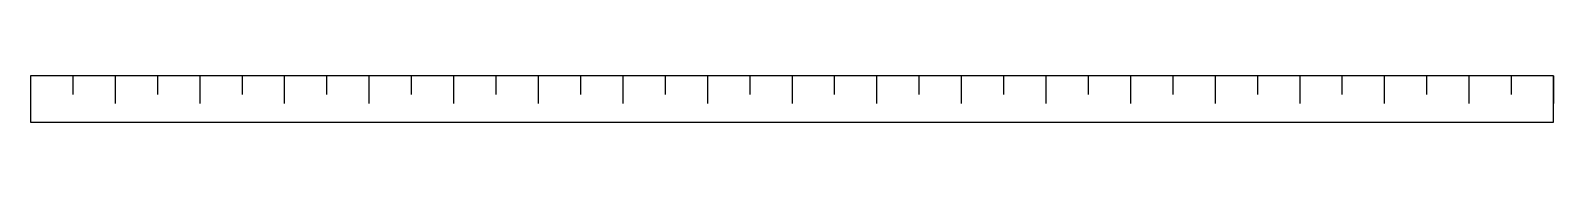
# Model space of a CAD drawing. Header units: millimetres. Extents: x 0 to 128, y 0 to 4.
import ezdxf

# ---------------------------------------------------------------- set-up
doc = ezdxf.new("R2010")
doc.units = ezdxf.units.MM
doc.layers.add('CUT_OUTER', color=1, linetype='Continuous')
doc.layers.add('ENGRAVE', color=7, linetype='Continuous')

msp = doc.modelspace()

# ---------------------------------------------------------------- linework, layer by layer
at = {"layer": 'CUT_OUTER'}
msp.add_lwpolyline([(0, 0), (128.177, 0), (128.177, 3.92), (0, 3.92)], close=True, dxfattribs=at)
at = {"layer": 'ENGRAVE'}
for points in [[(0, 3.92), (0, 1.568)], [(3.5605, 3.92), (3.5605, 2.352)], [(7.1209, 3.92), (7.1209, 1.568)], [(10.6814, 3.92), (10.6814, 2.352)], [(14.2419, 3.92), (14.2419, 1.568)], [(17.8024, 3.92), (17.8024, 2.352)], [(21.3628, 3.92), (21.3628, 1.568)], [(24.9233, 3.92), (24.9233, 2.352)], [(28.4838, 3.92), (28.4838, 1.568)], [(32.0442, 3.92), (32.0442, 2.352)], [(35.6047, 3.92), (35.6047, 1.568)], [(39.1652, 3.92), (39.1652, 2.352)], [(42.7257, 3.92), (42.7257, 1.568)], [(46.2861, 3.92), (46.2861, 2.352)], [(49.8466, 3.92), (49.8466, 1.568)], [(53.4071, 3.92), (53.4071, 2.352)], [(56.9675, 3.92), (56.9675, 1.568)], [(60.528, 3.92), (60.528, 2.352)], [(64.0885, 3.92), (64.0885, 1.568)], [(67.649, 3.92), (67.649, 2.352)], [(71.2094, 3.92), (71.2094, 1.568)], [(74.7699, 3.92), (74.7699, 2.352)], [(78.3304, 3.92), (78.3304, 1.568)], [(81.8908, 3.92), (81.8908, 2.352)], [(85.4513, 3.92), (85.4513, 1.568)], [(89.0118, 3.92), (89.0118, 2.352)], [(92.5723, 3.92), (92.5723, 1.568)], [(96.1327, 3.92), (96.1327, 2.352)], [(99.6932, 3.92), (99.6932, 1.568)], [(103.2537, 3.92), (103.2537, 2.352)], [(106.8142, 3.92), (106.8142, 1.568)], [(110.3746, 3.92), (110.3746, 2.352)], [(113.9351, 3.92), (113.9351, 1.568)], [(117.4956, 3.92), (117.4956, 2.352)], [(121.056, 3.92), (121.056, 1.568)], [(124.6165, 3.92), (124.6165, 2.352)], [(128.177, 3.92), (128.177, 1.568)]]:
    msp.add_lwpolyline(points, dxfattribs=at)

doc.saveas('drawing.dxf')
